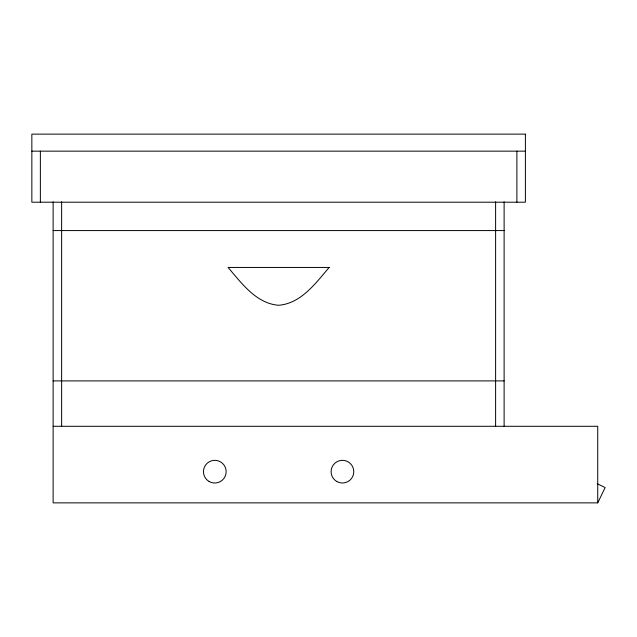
<?xml version="1.0" encoding="UTF-8"?>
<svg xmlns="http://www.w3.org/2000/svg" width="637" height="637" viewBox="0 0 637 637"><rect width="100%" height="100%" fill="white"/><g stroke="black" fill="none" stroke-linecap="round" stroke-linejoin="round"><path stroke-width="0.96" d="M53.126 201.778L53.126 502.872L597.729 502.872L605.15 487.56L597.132 483.666M31.85 151.152L525.398 151.152M53.126 230.57L504.122 230.57M53.126 380.902L504.122 380.902M53.126 426.288L597.729 426.288L597.729 502.872M516.886 151.152L516.886 202.208M504.122 201.778L504.122 426.288M495.61 201.778L495.61 426.288M61.63 201.778L61.63 426.288M40.362 151.152L40.362 202.208M329.17 267.444C315.681 283.123 301.046 303.538 278.624 305.266C256.201 303.538 241.566 283.123 228.07 267.444L329.17 267.444M525.398 134.128L31.85 134.128L31.85 202.208L525.398 202.208L525.398 134.128M209.127 481.492A11.347 11.347 0 0 0 226.151 471.667A11.347 11.347 0 0 0 209.127 461.841A11.347 11.347 0 0 0 209.127 481.492M336.774 481.492A11.347 11.347 0 0 0 353.79 471.667A11.347 11.347 0 0 0 336.774 461.841A11.347 11.347 0 0 0 336.774 481.492"/></g></svg>
